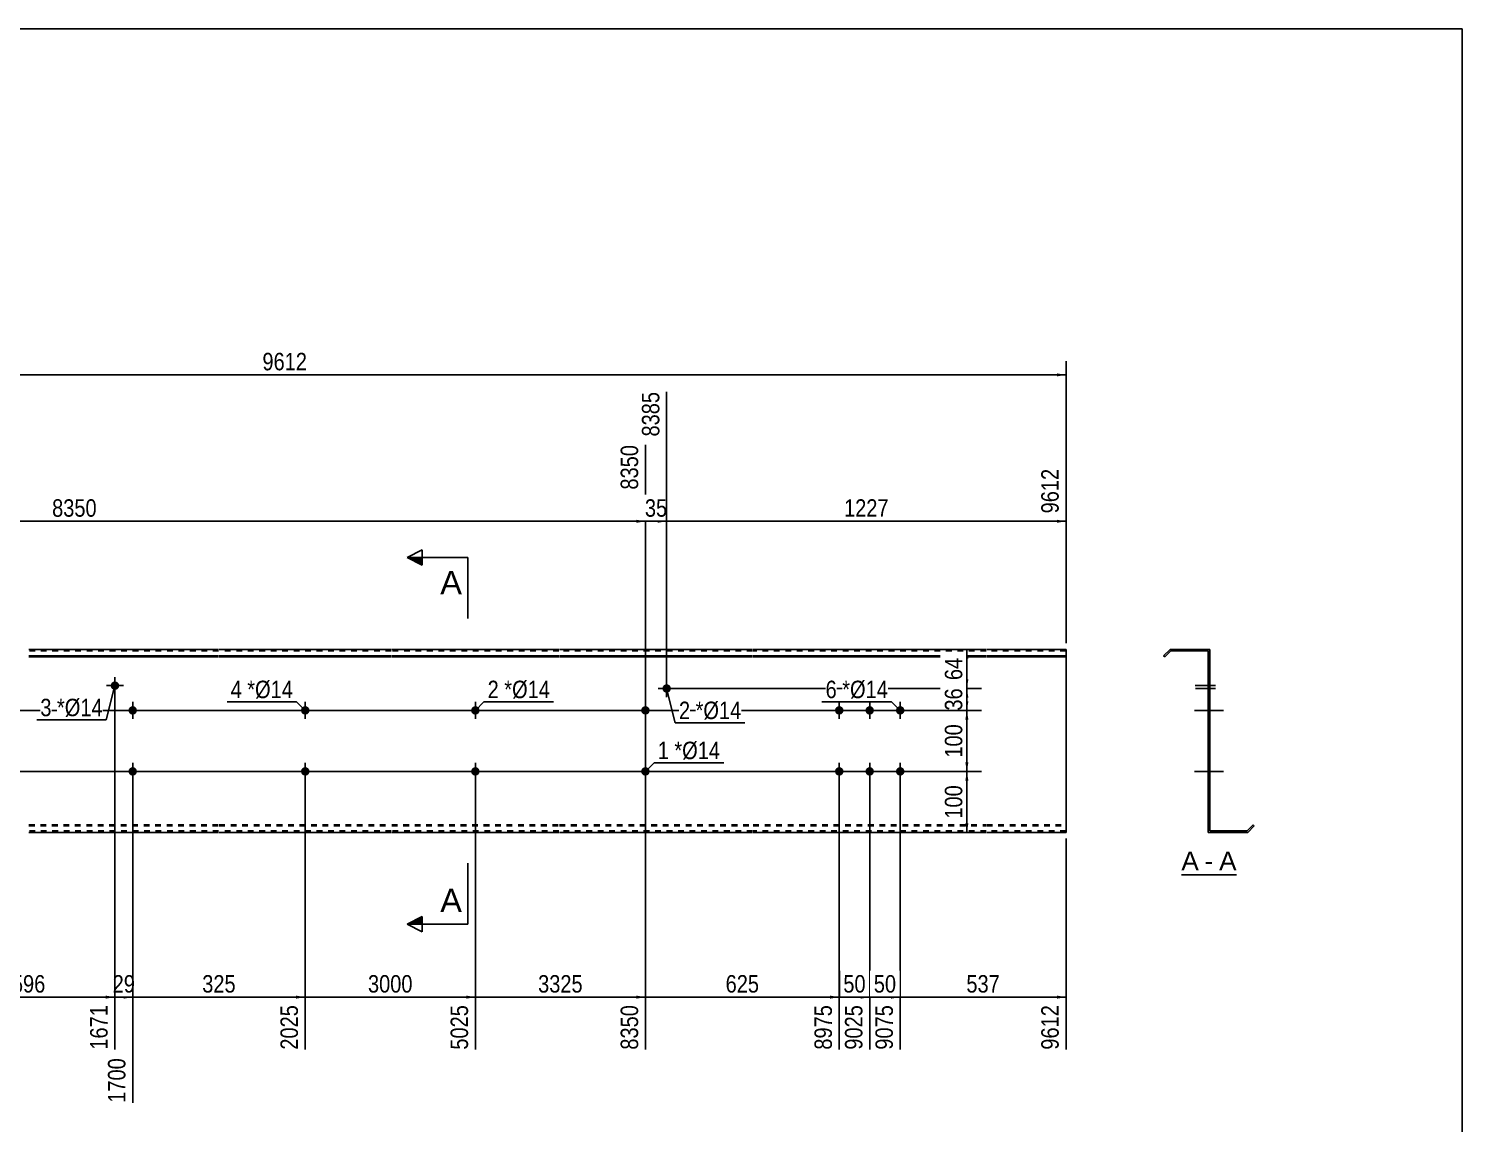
# Model space of a CAD drawing. Header units: millimetres. Extents: x -81 to 321, y -160 to 117.
# Drawn here: x 86.1 to 321.2, y -62.7 to 116.8 of the extents above; entities that cross this region are included whole.
import ezdxf

# ---------------------------------------------------------------- set-up
doc = ezdxf.new("R2010")
doc.units = ezdxf.units.MM
doc.linetypes.add('DXK_LINE_DOT1', pattern=[1.8814, 0.9407, -0.9407])
doc.styles.add('Arial', font='ARIAL.TTF', dxfattribs={"height": 0.2})
doc.styles.add('Arial Narrow', font='ARIALN.TTF', dxfattribs={"height": 0.2})

# ---------------------------------------------------------------- blocks, each defined once
blk = doc.blocks.new('Unknown-627192109-2045')
at = {"color": 5, "linetype": 'Continuous'}
for p, q in [((321.25, 116.75), (-78.75, 116.75)), ((321.25, -160.25), (321.25, 116.75))]:
    blk.add_line(p, q, dxfattribs=at)
blk = doc.blocks.new('Unknown-627192109-12 - 1239')
at = {"color": 7, "linetype": 'Continuous'}
blk.add_line((275.18, -21.95), (284.21, -21.95), dxfattribs=at)
at = {"color": 0, "linetype": 'Continuous'}
blk.add_wipeout([(278.03, -21.2), (278.03, -18), (275.18, -18), (275.18, -21.2)], dxfattribs=at)
blk.add_wipeout([(280.41, -21.2), (280.41, -18), (278.99, -18), (278.99, -21.2)], dxfattribs=at)
at = {"color": 96, "linetype": 'Continuous', "style": 'Arial'}
blk.add_text('A', height=3.06, dxfattribs=at).set_placement((275.18, -21.2))
at = {"color": 0, "linetype": 'Continuous'}
blk.add_wipeout([(284.21, -21.2), (284.21, -18), (281.37, -18), (281.37, -21.2)], dxfattribs=at)
at = {"color": 96, "linetype": 'Continuous', "style": 'Arial'}
for s, p in [('A', (281.37, -21.2)), ('-', (278.99, -21.2))]:
    blk.add_text(s, height=3.06, dxfattribs=at).set_placement(p)
blk = doc.blocks.new('Bolt-627192109-1223 - 1203')
at = {"linetype": 'Continuous'}
blk.add_hatch(color=3, dxfattribs=at).paths.add_polyline_path([(99.59, 9.06, -1), (100.99, 9.06, -1)])
at = {"color": 3, "linetype": 'Continuous'}
for p, q in [((100.29, 7.66), (100.29, 10.46)), ((98.89, 9.06), (101.69, 9.06))]:
    blk.add_line(p, q, dxfattribs=at)
blk = doc.blocks.new('Part-627192109-1218 - 1203')
at = {"color": 2, "linetype": 'Continuous'}
for p, q in [((117.3, 15), (86.2, 15)), ((145.6, 15), (117.4, 15)), ((173.1, 15), (145.7, 15)), ((204.87, 15), (173.2, 15)), ((243.16, 15), (204.97, 15)), ((256.26, 15), (243.26, 15)), ((256.26, 15), (256.26, 13.94)), ((86.2, 13.94), (117.3, 13.94)), ((86.2, 13.76), (117.3, 13.76)), ((117.4, 13.94), (145.6, 13.94)), ((117.4, 13.76), (145.6, 13.76)), ((145.7, 13.94), (173.1, 13.94)), ((145.7, 13.76), (173.1, 13.76)), ((173.2, 13.94), (204.87, 13.94)), ((173.2, 13.76), (204.87, 13.76)), ((204.97, 13.94), (243.16, 13.94)), ((204.97, 13.76), (243.16, 13.76)), ((243.26, 13.94), (256.26, 13.94)), ((243.26, 13.76), (256.26, 13.76)), ((256.26, 13.94), (256.26, -15)), ((117.3, -15), (86.2, -15)), ((145.6, -15), (117.4, -15)), ((173.1, -15), (145.7, -15)), ((204.87, -15), (173.2, -15)), ((243.16, -15), (204.97, -15)), ((256.26, -15), (243.26, -15))]:
    blk.add_line(p, q, dxfattribs=at)
at = {"color": 7, "linetype": 'DXK_LINE_DOT1'}
for p, q in [((117.3, 14.75), (86.2, 14.75)), ((145.6, 14.75), (117.4, 14.75)), ((173.1, 14.75), (145.7, 14.75)), ((204.87, 14.75), (173.2, 14.75)), ((243.16, 14.75), (204.97, 14.75)), ((256.26, 14.75), (243.26, 14.75)), ((86.2, -13.76), (117.3, -13.76)), ((86.2, -13.94), (117.3, -13.94)), ((117.4, -13.76), (145.6, -13.76)), ((117.4, -13.94), (145.6, -13.94)), ((145.7, -13.76), (173.1, -13.76)), ((145.7, -13.94), (173.1, -13.94)), ((173.2, -13.76), (204.87, -13.76)), ((173.2, -13.94), (204.87, -13.94)), ((204.97, -13.76), (243.16, -13.76)), ((204.97, -13.94), (243.16, -13.94)), ((243.26, -13.76), (256.26, -13.76)), ((243.26, -13.94), (256.26, -13.94)), ((117.3, -14.75), (86.2, -14.75)), ((145.6, -14.75), (117.4, -14.75)), ((173.1, -14.75), (145.7, -14.75)), ((204.87, -14.75), (173.2, -14.75)), ((243.16, -14.75), (204.97, -14.75)), ((256.26, -14.75), (243.26, -14.75))]:
    blk.add_line(p, q, dxfattribs=at)
blk = doc.blocks.new('Bolt-627192109-1219 - 1203')
at = {"linetype": 'Continuous'}
for points in [[(218.37, 5, -1), (219.77, 5, -1)], [(223.37, 5, -1), (224.77, 5, -1)], [(228.37, 5, -1), (229.77, 5, -1)], [(218.37, -5, -1), (219.77, -5, -1)], [(223.37, -5, -1), (224.77, -5, -1)], [(228.37, -5, -1), (229.77, -5, -1)]]:
    blk.add_hatch(color=3, dxfattribs=at).paths.add_polyline_path(points)
at = {"color": 3, "linetype": 'Continuous'}
for p, q in [((217.67, 5), (220.47, 5)), ((219.07, 3.6), (219.07, 6.4)), ((222.67, 5), (225.47, 5)), ((224.07, 3.6), (224.07, 6.4)), ((227.67, 5), (230.47, 5)), ((229.07, 3.6), (229.07, 6.4)), ((219.07, -6.4), (219.07, -3.6)), ((224.07, -6.4), (224.07, -3.6)), ((229.07, -6.4), (229.07, -3.6)), ((217.67, -5), (220.47, -5)), ((222.67, -5), (225.47, -5)), ((227.67, -5), (230.47, -5))]:
    blk.add_line(p, q, dxfattribs=at)
blk = doc.blocks.new('Bolt-627192109-1220 - 1203')
at = {"linetype": 'Continuous'}
blk.add_hatch(color=3, dxfattribs=at).paths.add_polyline_path([(190.07, 8.59, -1), (191.47, 8.59, -1)])
at = {"color": 3, "linetype": 'Continuous'}
for p, q in [((190.77, 7.19), (190.77, 9.99)), ((189.37, 8.59), (192.17, 8.59))]:
    blk.add_line(p, q, dxfattribs=at)
blk = doc.blocks.new('Bolt-627192109-1225 - 1203')
at = {"linetype": 'Continuous'}
for points in [[(160.1, 5, -1), (158.7, 5, -1)], [(160.1, -5, -1), (158.7, -5, -1)]]:
    blk.add_hatch(color=3, dxfattribs=at).paths.add_polyline_path(points)
at = {"color": 3, "linetype": 'Continuous'}
for p, q in [((160.8, 5), (158, 5)), ((159.4, 6.4), (159.4, 3.6)), ((159.4, -3.6), (159.4, -6.4)), ((160.8, -5), (158, -5))]:
    blk.add_line(p, q, dxfattribs=at)
blk = doc.blocks.new('Bolt-627192109-1227 - 1203')
at = {"linetype": 'Continuous'}
blk.add_hatch(color=3, dxfattribs=at).paths.add_polyline_path([(102.51, 5, -1), (103.91, 5, -1)])
at = {"color": 3, "linetype": 'Continuous'}
for p, q in [((101.81, 5), (104.61, 5)), ((103.21, 3.6), (103.21, 6.4))]:
    blk.add_line(p, q, dxfattribs=at)
blk = doc.blocks.new('Bolt-627192109-1228 - 1203')
at = {"linetype": 'Continuous'}
blk.add_hatch(color=3, dxfattribs=at).paths.add_polyline_path([(103.91, -5, -1), (102.51, -5, -1)])
at = {"color": 3, "linetype": 'Continuous'}
for p, q in [((103.21, -3.6), (103.21, -6.4)), ((104.61, -5), (101.81, -5))]:
    blk.add_line(p, q, dxfattribs=at)
blk = doc.blocks.new('Bolt-627192109-1229 - 1203')
at = {"linetype": 'Continuous'}
for points in [[(1.8, 5, -1), (3.2, 5, -1)], [(130.8, 5, -1), (132.2, 5, -1)]]:
    blk.add_hatch(color=3, dxfattribs=at).paths.add_polyline_path(points)
at = {"color": 3, "linetype": 'Continuous'}
for p, q in [((3.9, 5), (1.1, 5)), ((2.5, 3.6), (2.5, 6.4)), ((132.9, 5), (130.1, 5)), ((131.5, 3.6), (131.5, 6.4))]:
    blk.add_line(p, q, dxfattribs=at)
blk = doc.blocks.new('Bolt-627192109-1230 - 1203')
at = {"linetype": 'Continuous'}
for points in [[(1.8, -5, -1), (3.2, -5, -1)], [(130.8, -5, -1), (132.2, -5, -1)]]:
    blk.add_hatch(color=3, dxfattribs=at).paths.add_polyline_path(points)
at = {"color": 3, "linetype": 'Continuous'}
for p, q in [((2.5, -6.4), (2.5, -3.6)), ((131.5, -6.4), (131.5, -3.6)), ((3.9, -5), (1.1, -5)), ((132.9, -5), (130.1, -5))]:
    blk.add_line(p, q, dxfattribs=at)
blk = doc.blocks.new('Bolt-627192109-1231 - 1203')
at = {"linetype": 'Continuous'}
blk.add_hatch(color=3, dxfattribs=at).paths.add_polyline_path([(186.59, 5, -1), (187.99, 5, -1)])
at = {"color": 3, "linetype": 'Continuous'}
for p, q in [((185.89, 5), (188.69, 5)), ((187.29, 3.6), (187.29, 6.4))]:
    blk.add_line(p, q, dxfattribs=at)
blk = doc.blocks.new('Bolt-627192109-1232 - 1203')
at = {"linetype": 'Continuous'}
blk.add_hatch(color=3, dxfattribs=at).paths.add_polyline_path([(187.99, -5, -1), (186.59, -5, -1)])
at = {"color": 3, "linetype": 'Continuous'}
for p, q in [((187.29, -3.6), (187.29, -6.4)), ((188.69, -5), (185.89, -5))]:
    blk.add_line(p, q, dxfattribs=at)
blk = doc.blocks.new('Part-627192109-1241 - 1239')
at = {"color": 2, "linetype": 'Continuous'}
for p, q in [((273.32, 15), (272.26, 13.94)), ((272.44, 13.76), (273.43, 14.75)), ((273.32, 15), (279.82, 15)), ((273.43, 14.75), (279.57, 14.75)), ((279.57, 14.75), (279.57, -15)), ((279.82, -14.75), (279.82, 15)), ((272.26, 13.94), (272.44, 13.76)), ((286.96, -13.76), (285.97, -14.75)), ((286.07, -15), (287.14, -13.94)), ((287.14, -13.94), (286.96, -13.76)), ((286.07, -15), (279.57, -15)), ((285.97, -14.75), (279.82, -14.75))]:
    blk.add_line(p, q, dxfattribs=at)
blk = doc.blocks.new('Bolt-627192109-1242 - 1239')
at = {"linetype": 'Continuous'}
for points in [[(279.57, 5.7), (279.57, 4.3), (279.82, 4.3), (279.82, 5.7)], [(279.57, 5.7), (279.57, 4.3), (279.82, 4.3), (279.82, 5.7)], [(279.57, 5.7), (279.57, 4.3), (279.82, 4.3), (279.82, 5.7)], [(279.57, -4.3), (279.57, -5.7), (279.82, -5.7), (279.82, -4.3)], [(279.57, -4.3), (279.57, -5.7), (279.82, -5.7), (279.82, -4.3)], [(279.57, -4.3), (279.57, -5.7), (279.82, -5.7), (279.82, -4.3)]]:
    blk.add_hatch(color=3, dxfattribs=at).paths.add_polyline_path(points)
at = {"color": 3, "linetype": 'Continuous'}
for p, q in [((281.12, 5), (277.32, 5)), ((281.12, 5), (277.32, 5)), ((281.12, 5), (277.32, 5)), ((279.82, 5.7), (279.57, 5.7)), ((279.82, 5.7), (279.57, 5.7)), ((279.82, 5.7), (279.57, 5.7)), ((279.82, 4.3), (279.57, 4.3)), ((279.82, 4.3), (279.57, 4.3)), ((279.82, 4.3), (279.57, 4.3)), ((279.82, -4.3), (279.57, -4.3)), ((279.82, -4.3), (279.57, -4.3)), ((279.82, -4.3), (279.57, -4.3)), ((281.12, -5), (277.32, -5)), ((281.12, -5), (277.32, -5)), ((281.12, -5), (277.32, -5)), ((279.82, -5.7), (279.57, -5.7)), ((279.82, -5.7), (279.57, -5.7)), ((279.82, -5.7), (279.57, -5.7))]:
    blk.add_line(p, q, dxfattribs=at)
blk = doc.blocks.new('Bolt-627192109-1243 - 1239')
at = {"linetype": 'Continuous'}
blk.add_hatch(color=3, dxfattribs=at).paths.add_polyline_path([(279.57, 9.29), (279.57, 7.89), (279.82, 7.89), (279.82, 9.29)])
at = {"color": 3, "linetype": 'Continuous'}
for p, q in [((280.77, 8.59), (277.47, 8.59)), ((279.82, 9.29), (279.57, 9.29)), ((279.82, 7.89), (279.57, 7.89))]:
    blk.add_line(p, q, dxfattribs=at)
blk = doc.blocks.new('Bolt-627192109-1244 - 1239')
at = {"linetype": 'Continuous'}
blk.add_hatch(color=3, dxfattribs=at).paths.add_polyline_path([(279.82, -5.7), (279.82, -4.3), (279.57, -4.3), (279.57, -5.7)])
at = {"color": 3, "linetype": 'Continuous'}
for p, q in [((279.82, -4.3), (279.57, -4.3)), ((280.62, -5), (279.57, -5)), ((279.82, -5.7), (279.57, -5.7))]:
    blk.add_line(p, q, dxfattribs=at)
blk = doc.blocks.new('Bolt-627192109-1245 - 1239')
at = {"linetype": 'Continuous'}
for points in [[(279.57, 5.7), (279.57, 4.3), (279.82, 4.3), (279.82, 5.7)], [(279.57, 5.7), (279.57, 4.3), (279.82, 4.3), (279.82, 5.7)], [(279.57, 5.7), (279.57, 4.3), (279.82, 4.3), (279.82, 5.7)], [(279.57, -4.3), (279.57, -5.7), (279.82, -5.7), (279.82, -4.3)], [(279.57, -4.3), (279.57, -5.7), (279.82, -5.7), (279.82, -4.3)], [(279.57, -4.3), (279.57, -5.7), (279.82, -5.7), (279.82, -4.3)]]:
    blk.add_hatch(color=3, dxfattribs=at).paths.add_polyline_path(points)
at = {"color": 3, "linetype": 'Continuous'}
for p, q in [((281.12, 5), (277.32, 5)), ((281.12, 5), (277.32, 5)), ((281.12, 5), (277.32, 5)), ((279.82, 5.7), (279.57, 5.7)), ((279.82, 5.7), (279.57, 5.7)), ((279.82, 5.7), (279.57, 5.7)), ((279.82, 4.3), (279.57, 4.3)), ((279.82, 4.3), (279.57, 4.3)), ((279.82, 4.3), (279.57, 4.3)), ((279.82, -4.3), (279.57, -4.3)), ((279.82, -4.3), (279.57, -4.3)), ((279.82, -4.3), (279.57, -4.3)), ((281.12, -5), (277.32, -5)), ((281.12, -5), (277.32, -5)), ((281.12, -5), (277.32, -5)), ((279.82, -5.7), (279.57, -5.7)), ((279.82, -5.7), (279.57, -5.7)), ((279.82, -5.7), (279.57, -5.7))]:
    blk.add_line(p, q, dxfattribs=at)
blk = doc.blocks.new('Bolt-627192109-1246 - 1239')
at = {"linetype": 'Continuous'}
blk.add_hatch(color=3, dxfattribs=at).paths.add_polyline_path([(279.57, 9.76), (279.57, 8.36), (279.82, 8.36), (279.82, 9.76)])
at = {"color": 3, "linetype": 'Continuous'}
for p, q in [((279.82, 9.76), (279.57, 9.76)), ((280.75, 9.06), (277.45, 9.06)), ((279.82, 8.36), (279.57, 8.36))]:
    blk.add_line(p, q, dxfattribs=at)
blk = doc.blocks.new('Bolt-627192109-1247 - 1239')
at = {"linetype": 'Continuous'}
blk.add_hatch(color=3, dxfattribs=at).paths.add_polyline_path([(279.57, 5.7), (279.57, 4.3), (279.82, 4.3), (279.82, 5.7)])
at = {"color": 3, "linetype": 'Continuous'}
for p, q in [((280.75, 5), (277.45, 5)), ((279.82, 5.7), (279.57, 5.7)), ((279.82, 4.3), (279.57, 4.3))]:
    blk.add_line(p, q, dxfattribs=at)
blk = doc.blocks.new('Bolt-627192109-1248 - 1239')
at = {"linetype": 'Continuous'}
for points in [[(279.82, 4.3), (279.82, 5.7), (279.57, 5.7), (279.57, 4.3)], [(279.82, -5.7), (279.82, -4.3), (279.57, -4.3), (279.57, -5.7)]]:
    blk.add_hatch(color=3, dxfattribs=at).paths.add_polyline_path(points)
at = {"color": 3, "linetype": 'Continuous'}
for p, q in [((279.82, 5), (277.57, 5)), ((279.82, 5.7), (279.57, 5.7)), ((279.82, 4.3), (279.57, 4.3)), ((279.82, -4.3), (279.57, -4.3)), ((279.82, -5), (277.57, -5)), ((279.82, -5.7), (279.57, -5.7))]:
    blk.add_line(p, q, dxfattribs=at)
blk = doc.blocks.new('Bolt-627192109-1249 - 1239')
at = {"linetype": 'Continuous'}
blk.add_hatch(color=3, dxfattribs=at).paths.add_polyline_path([(279.57, 9.76), (279.57, 8.36), (279.82, 8.36), (279.82, 9.76)])
at = {"color": 3, "linetype": 'Continuous'}
for p, q in [((279.82, 9.76), (279.57, 9.76)), ((280.75, 9.06), (277.45, 9.06)), ((279.82, 8.36), (279.57, 8.36))]:
    blk.add_line(p, q, dxfattribs=at)
blk = doc.blocks.new('Bolt-627192109-1250 - 1239')
at = {"linetype": 'Continuous'}
blk.add_hatch(color=3, dxfattribs=at).paths.add_polyline_path([(279.57, 5.7), (279.57, 4.3), (279.82, 4.3), (279.82, 5.7)])
at = {"color": 3, "linetype": 'Continuous'}
for p, q in [((280.75, 5), (277.45, 5)), ((279.82, 5.7), (279.57, 5.7)), ((279.82, 4.3), (279.57, 4.3))]:
    blk.add_line(p, q, dxfattribs=at)
blk = doc.blocks.new('Bolt-627192109-1251 - 1239')
at = {"linetype": 'Continuous'}
blk.add_hatch(color=3, dxfattribs=at).paths.add_polyline_path([(279.82, -5.7), (279.82, -4.3), (279.57, -4.3), (279.57, -5.7)])
at = {"color": 3, "linetype": 'Continuous'}
for p, q in [((279.82, -4.3), (279.57, -4.3)), ((280.62, -5), (279.57, -5)), ((279.82, -5.7), (279.57, -5.7))]:
    blk.add_line(p, q, dxfattribs=at)
blk = doc.blocks.new('Bolt-627192109-1252 - 1239')
at = {"linetype": 'Continuous'}
blk.add_hatch(color=3, dxfattribs=at).paths.add_polyline_path([(279.57, 5.7), (279.57, 4.3), (279.82, 4.3), (279.82, 5.7)])
blk.add_hatch(color=3, dxfattribs=at).paths.add_polyline_path([(279.57, 5.7), (279.57, 4.3), (279.82, 4.3), (279.82, 5.7)])
at = {"color": 3, "linetype": 'Continuous'}
for p, q in [((278.77, 5), (282.07, 5)), ((278.77, 5), (282.07, 5)), ((279.57, 5.7), (279.82, 5.7)), ((279.57, 5.7), (279.82, 5.7)), ((279.57, 4.3), (279.82, 4.3)), ((279.57, 4.3), (279.82, 4.3))]:
    blk.add_line(p, q, dxfattribs=at)
blk = doc.blocks.new('Bolt-627192109-1253 - 1239')
at = {"linetype": 'Continuous'}
blk.add_hatch(color=3, dxfattribs=at).paths.add_polyline_path([(279.57, -4.3), (279.57, -5.7), (279.82, -5.7), (279.82, -4.3)])
blk.add_hatch(color=3, dxfattribs=at).paths.add_polyline_path([(279.57, -4.3), (279.57, -5.7), (279.82, -5.7), (279.82, -4.3)])
at = {"color": 3, "linetype": 'Continuous'}
for p, q in [((279.57, -4.3), (279.82, -4.3)), ((279.57, -4.3), (279.82, -4.3)), ((278.77, -5), (282.07, -5)), ((278.77, -5), (282.07, -5)), ((279.57, -5.7), (279.82, -5.7)), ((279.57, -5.7), (279.82, -5.7))]:
    blk.add_line(p, q, dxfattribs=at)
blk = doc.blocks.new('Bolt-627192109-1254 - 1239')
at = {"linetype": 'Continuous'}
blk.add_hatch(color=3, dxfattribs=at).paths.add_polyline_path([(279.57, 5.7), (279.57, 4.3), (279.82, 4.3), (279.82, 5.7)])
at = {"color": 3, "linetype": 'Continuous'}
for p, q in [((280.77, 5), (277.47, 5)), ((279.82, 5.7), (279.57, 5.7)), ((279.82, 4.3), (279.57, 4.3))]:
    blk.add_line(p, q, dxfattribs=at)
blk = doc.blocks.new('Bolt-627192109-1255 - 1239')
at = {"linetype": 'Continuous'}
blk.add_hatch(color=3, dxfattribs=at).paths.add_polyline_path([(279.82, -5.7), (279.82, -4.3), (279.57, -4.3), (279.57, -5.7)])
at = {"color": 3, "linetype": 'Continuous'}
for p, q in [((279.82, -4.3), (279.57, -4.3)), ((280.62, -5), (279.57, -5)), ((279.82, -5.7), (279.57, -5.7))]:
    blk.add_line(p, q, dxfattribs=at)
blk = doc.blocks.new('StraightDimension-627192109-1353 - 1203')
at = {"linetype": 'Continuous'}
for points in [[(-12.25, 3.5), (-12, 5), (-11.75, 3.5)], [(-11.75, -3.5), (-12, -5), (-12.25, -3.5)]]:
    blk.add_hatch(color=7, dxfattribs=at).paths.add_polyline_path(points)
at = {"color": 7, "linetype": 'Continuous'}
for p, q in [((218.07, 5), (-14.25, 5)), ((-12, -5), (-12, 5)), ((218.07, -5), (-14.25, -5))]:
    blk.add_line(p, q, dxfattribs=at)
at = {"color": 0}
blk.add_wipeout([(-12.15, 3.34), (-16.35, 3.34), (-16.35, -3.34), (-12.15, -3.34)], dxfattribs=at)
at = {"color": 3, "style": 'Arial Narrow'}
blk.add_text('100', height=2.863, rotation=90.0002, dxfattribs=at).set_placement((-12.75, -2.74))
blk = doc.blocks.new('StraightDimension-627192109-1354 - 1203')
at = {"linetype": 'Continuous'}
for points in [[(-12.25, -6.5), (-12, -5), (-11.75, -6.5)], [(-11.75, -13.5), (-12, -15), (-12.25, -13.5)]]:
    blk.add_hatch(color=7, dxfattribs=at).paths.add_polyline_path(points)
at = {"color": 7, "linetype": 'Continuous'}
for p, q in [((218.07, -5), (-14.25, -5)), ((-12, -15), (-12, -5)), ((-1, -15), (-14.25, -15))]:
    blk.add_line(p, q, dxfattribs=at)
at = {"color": 0}
blk.add_wipeout([(-12.15, -6.66), (-16.35, -6.66), (-16.35, -13.34), (-12.15, -13.34)], dxfattribs=at)
at = {"color": 3, "style": 'Arial Narrow'}
blk.add_text('100', height=2.863, rotation=90.0002, dxfattribs=at).set_placement((-12.75, -12.74))
blk = doc.blocks.new('StraightDimension-627192109-1395 - 1203')
at = {"linetype": 'Continuous'}
blk.add_hatch(color=7, dxfattribs=at).paths.add_polyline_path([(254.76, 60.25), (256.26, 60), (254.76, 59.75)])
at = {"color": 7, "linetype": 'Continuous'}
for p, q in [((256.26, 16), (256.26, 62.25)), ((0, 60), (256.26, 60))]:
    blk.add_line(p, q, dxfattribs=at)
at = {"color": 0}
blk.add_wipeout([(132.39, 60.15), (132.39, 64.35), (123.88, 64.35), (123.88, 60.15)], dxfattribs=at)
at = {"color": 3, "style": 'Arial Narrow'}
blk.add_text('9612', height=2.863, dxfattribs=at).set_placement((124.48, 60.75))
blk = doc.blocks.new('StraightDimension-627192109-1277 - 1203')
at = {"linetype": 'Continuous'}
blk.add_hatch(color=7, dxfattribs=at).paths.add_polyline_path([(101.71, -41.75), (103.21, -42), (101.71, -42.25)])
at = {"color": 7, "linetype": 'Continuous'}
for p, q in [((100.29, 8.06), (100.29, -50.61)), ((103.21, -6), (103.21, -59.31)), ((100.29, -42), (103.21, -42))]:
    blk.add_line(p, q, dxfattribs=at)
at = {"color": 0}
blk.add_wipeout([(104.18, -41.85), (104.18, -37.65), (99.32, -37.65), (99.32, -41.85)], dxfattribs=at)
at = {"color": 0, "linetype": 'Continuous'}
blk.add_wipeout([(102.6, -51.4), (98.4, -51.4), (98.4, -59.91), (102.6, -59.91)], dxfattribs=at)
at = {"color": 3, "style": 'Arial Narrow'}
blk.add_text('29', height=2.863, dxfattribs=at).set_placement((99.92, -41.25))
at = {"color": 3, "linetype": 'Continuous', "style": 'Arial Narrow'}
blk.add_text('1700', height=2.863, rotation=90.0002, dxfattribs=at).set_placement((102.01, -59.31))
blk = doc.blocks.new('StraightDimension-627192109-1274 - 1203')
at = {"linetype": 'Continuous'}
blk.add_hatch(color=7, dxfattribs=at).paths.add_polyline_path([(185.79, -41.75), (187.29, -42), (185.79, -42.25)])
at = {"color": 7, "linetype": 'Continuous'}
for p, q in [((187.29, 4), (187.29, -50.61)), ((159.4, -6), (159.4, -50.61)), ((159.4, -42), (187.29, -42))]:
    blk.add_line(p, q, dxfattribs=at)
at = {"color": 0}
blk.add_wipeout([(177.6, -41.85), (177.6, -37.65), (169.09, -37.65), (169.09, -41.85)], dxfattribs=at)
at = {"color": 0, "linetype": 'Continuous'}
blk.add_wipeout([(186.69, -42.7), (182.49, -42.7), (182.49, -51.21), (186.69, -51.21)], dxfattribs=at)
at = {"color": 3, "style": 'Arial Narrow'}
blk.add_text('3325', height=2.863, dxfattribs=at).set_placement((169.69, -41.25))
at = {"color": 3, "linetype": 'Continuous', "style": 'Arial Narrow'}
blk.add_text('8350', height=2.863, rotation=90.0002, dxfattribs=at).set_placement((186.09, -50.61))
blk = doc.blocks.new('StraightDimension-627192109-1272 - 1203')
at = {"linetype": 'Continuous'}
blk.add_hatch(color=7, dxfattribs=at).paths.add_polyline_path([(222.57, -41.75), (224.07, -42), (222.57, -42.25)])
at = {"color": 7, "linetype": 'Continuous'}
for p, q in [((219.07, -6), (219.07, -50.61)), ((224.07, -6), (224.07, -50.61)), ((219.07, -42), (224.07, -42))]:
    blk.add_line(p, q, dxfattribs=at)
at = {"color": 0}
blk.add_wipeout([(223.99, -41.85), (223.99, -37.65), (219.14, -37.65), (219.14, -41.85)], dxfattribs=at)
at = {"color": 3, "style": 'Arial Narrow'}
blk.add_text('50', height=2.863, dxfattribs=at).set_placement((219.74, -41.25))
at = {"color": 0, "linetype": 'Continuous'}
blk.add_wipeout([(223.47, -42.7), (219.27, -42.7), (219.27, -51.21), (223.47, -51.21)], dxfattribs=at)
at = {"color": 3, "linetype": 'Continuous', "style": 'Arial Narrow'}
blk.add_text('9025', height=2.863, rotation=90.0002, dxfattribs=at).set_placement((222.87, -50.61))
blk = doc.blocks.new('StraightDimension-627192109-1341 - 1203')
at = {"linetype": 'Continuous'}
blk.add_hatch(color=7, dxfattribs=at).paths.add_polyline_path([(185.79, 36.25), (187.29, 36), (185.79, 35.75)])
at = {"color": 7, "linetype": 'Continuous'}
for p, q in [((187.29, -4), (187.29, 48.51)), ((0, 16), (0, 39.13)), ((0, 36), (187.29, 36))]:
    blk.add_line(p, q, dxfattribs=at)
at = {"color": 0, "linetype": 'Continuous'}
for points in [[(186.69, 49.11), (182.49, 49.11), (182.49, 40.6), (186.69, 40.6)], [(-0.6, 39.73), (-4.8, 39.73), (-4.8, 36.7), (-0.6, 36.7)]]:
    blk.add_wipeout(points, dxfattribs=at)
at = {"color": 0}
blk.add_wipeout([(97.9, 36.15), (97.9, 40.35), (89.39, 40.35), (89.39, 36.15)], dxfattribs=at)
at = {"color": 3, "linetype": 'Continuous', "style": 'Arial Narrow'}
for s, height, p in [('8350', 2.863, (186.09, 41.2)), ('0', 2.86, (-1.2, 37.3))]:
    blk.add_text(s, height=height, rotation=90.0002, dxfattribs=at).set_placement(p)
at = {"color": 3, "style": 'Arial Narrow'}
blk.add_text('8350', height=2.863, dxfattribs=at).set_placement((89.99, 36.75))
blk = doc.blocks.new('StraightDimension-627192109-1270 - 1203')
at = {"linetype": 'Continuous'}
blk.add_hatch(color=7, dxfattribs=at).paths.add_polyline_path([(254.76, -41.75), (256.26, -42), (254.76, -42.25)])
at = {"color": 7, "linetype": 'Continuous'}
for p, q in [((229.07, -6), (229.07, -50.61)), ((256.26, -16), (256.26, -50.61)), ((229.07, -42), (256.26, -42))]:
    blk.add_line(p, q, dxfattribs=at)
at = {"color": 0}
blk.add_wipeout([(246.01, -41.85), (246.01, -37.65), (239.32, -37.65), (239.32, -41.85)], dxfattribs=at)
at = {"color": 0, "linetype": 'Continuous'}
blk.add_wipeout([(255.66, -42.7), (251.46, -42.7), (251.46, -51.21), (255.66, -51.21)], dxfattribs=at)
at = {"color": 3, "style": 'Arial Narrow'}
blk.add_text('537', height=2.863, dxfattribs=at).set_placement((239.92, -41.25))
at = {"color": 3, "linetype": 'Continuous', "style": 'Arial Narrow'}
blk.add_text('9612', height=2.863, rotation=90.0002, dxfattribs=at).set_placement((255.06, -50.61))
blk = doc.blocks.new('StraightDimension-627192109-1271 - 1203')
at = {"linetype": 'Continuous'}
blk.add_hatch(color=7, dxfattribs=at).paths.add_polyline_path([(227.57, -41.75), (229.07, -42), (227.57, -42.25)])
at = {"color": 7, "linetype": 'Continuous'}
for p, q in [((224.07, -6), (224.07, -50.61)), ((229.07, -6), (229.07, -50.61)), ((224.07, -42), (229.07, -42))]:
    blk.add_line(p, q, dxfattribs=at)
at = {"color": 0}
blk.add_wipeout([(228.99, -41.85), (228.99, -37.65), (224.14, -37.65), (224.14, -41.85)], dxfattribs=at)
at = {"color": 3, "style": 'Arial Narrow'}
blk.add_text('50', height=2.863, dxfattribs=at).set_placement((224.74, -41.25))
at = {"color": 0, "linetype": 'Continuous'}
blk.add_wipeout([(228.47, -42.7), (224.27, -42.7), (224.27, -51.21), (228.47, -51.21)], dxfattribs=at)
at = {"color": 3, "linetype": 'Continuous', "style": 'Arial Narrow'}
blk.add_text('9075', height=2.863, rotation=90.0002, dxfattribs=at).set_placement((227.87, -50.61))
blk = doc.blocks.new('StraightDimension-627192109-1273 - 1203')
at = {"linetype": 'Continuous'}
blk.add_hatch(color=7, dxfattribs=at).paths.add_polyline_path([(217.57, -41.75), (219.07, -42), (217.57, -42.25)])
at = {"color": 7, "linetype": 'Continuous'}
for p, q in [((187.29, 4), (187.29, -50.61)), ((219.07, -6), (219.07, -50.61)), ((187.29, -42), (219.07, -42))]:
    blk.add_line(p, q, dxfattribs=at)
at = {"color": 0}
blk.add_wipeout([(206.52, -41.85), (206.52, -37.65), (199.84, -37.65), (199.84, -41.85)], dxfattribs=at)
at = {"color": 0, "linetype": 'Continuous'}
blk.add_wipeout([(218.47, -42.7), (214.27, -42.7), (214.27, -51.21), (218.47, -51.21)], dxfattribs=at)
at = {"color": 3, "style": 'Arial Narrow'}
blk.add_text('625', height=2.863, dxfattribs=at).set_placement((200.44, -41.25))
at = {"color": 3, "linetype": 'Continuous', "style": 'Arial Narrow'}
blk.add_text('8975', height=2.863, rotation=90.0002, dxfattribs=at).set_placement((217.87, -50.61))
blk = doc.blocks.new('StraightDimension-627192109-1340 - 1203')
at = {"linetype": 'Continuous'}
blk.add_hatch(color=7, dxfattribs=at).paths.add_polyline_path([(189.27, 36.25), (190.77, 36), (189.27, 35.75)])
at = {"color": 7, "linetype": 'Continuous'}
for p, q in [((190.77, 9.59), (190.77, 57.21)), ((187.29, -4), (187.29, 48.51)), ((187.29, 36), (190.77, 36))]:
    blk.add_line(p, q, dxfattribs=at)
at = {"color": 0, "linetype": 'Continuous'}
blk.add_wipeout([(190.17, 57.81), (185.97, 57.81), (185.97, 49.3), (190.17, 49.3)], dxfattribs=at)
at = {"color": 0}
blk.add_wipeout([(191.46, 36.15), (191.46, 40.35), (186.6, 40.35), (186.6, 36.15)], dxfattribs=at)
at = {"color": 3, "linetype": 'Continuous', "style": 'Arial Narrow'}
blk.add_text('8385', height=2.863, rotation=90.0002, dxfattribs=at).set_placement((189.57, 49.9))
at = {"color": 3, "style": 'Arial Narrow'}
blk.add_text('35', height=2.863, dxfattribs=at).set_placement((187.2, 36.75))
blk = doc.blocks.new('StraightDimension-627192109-1275 - 1203')
at = {"linetype": 'Continuous'}
blk.add_hatch(color=7, dxfattribs=at).paths.add_polyline_path([(157.9, -41.75), (159.4, -42), (157.9, -42.25)])
at = {"color": 7, "linetype": 'Continuous'}
for p, q in [((131.5, -6), (131.5, -50.61)), ((159.4, -6), (159.4, -50.61)), ((131.5, -42), (159.4, -42))]:
    blk.add_line(p, q, dxfattribs=at)
at = {"color": 0}
blk.add_wipeout([(149.7, -41.85), (149.7, -37.65), (141.19, -37.65), (141.19, -41.85)], dxfattribs=at)
at = {"color": 0, "linetype": 'Continuous'}
blk.add_wipeout([(158.8, -42.7), (154.6, -42.7), (154.6, -51.21), (158.8, -51.21)], dxfattribs=at)
at = {"color": 3, "style": 'Arial Narrow'}
blk.add_text('3000', height=2.863, dxfattribs=at).set_placement((141.79, -41.25))
at = {"color": 3, "linetype": 'Continuous', "style": 'Arial Narrow'}
blk.add_text('5025', height=2.863, rotation=90.0002, dxfattribs=at).set_placement((158.2, -50.61))
blk = doc.blocks.new('StraightDimension-627192109-1339 - 1203')
at = {"linetype": 'Continuous'}
blk.add_hatch(color=7, dxfattribs=at).paths.add_polyline_path([(254.76, 36.25), (256.26, 36), (254.76, 35.75)])
at = {"color": 7, "linetype": 'Continuous'}
for p, q in [((190.77, 9.59), (190.77, 57.21)), ((256.26, 16), (256.26, 44.61)), ((190.77, 36), (256.26, 36))]:
    blk.add_line(p, q, dxfattribs=at)
at = {"color": 0, "linetype": 'Continuous'}
blk.add_wipeout([(255.66, 45.21), (251.46, 45.21), (251.46, 36.7), (255.66, 36.7)], dxfattribs=at)
at = {"color": 0}
blk.add_wipeout([(227.77, 36.15), (227.77, 40.35), (219.26, 40.35), (219.26, 36.15)], dxfattribs=at)
at = {"color": 3, "linetype": 'Continuous', "style": 'Arial Narrow'}
blk.add_text('9612', height=2.863, rotation=90.0002, dxfattribs=at).set_placement((255.06, 37.3))
at = {"color": 3, "style": 'Arial Narrow'}
blk.add_text('1227', height=2.863, dxfattribs=at).set_placement((219.86, 36.75))
blk = doc.blocks.new('StraightDimension-627192109-1276 - 1203')
at = {"linetype": 'Continuous'}
blk.add_hatch(color=7, dxfattribs=at).paths.add_polyline_path([(130, -41.75), (131.5, -42), (130, -42.25)])
at = {"color": 7, "linetype": 'Continuous'}
for p, q in [((103.21, -6), (103.21, -59.31)), ((131.5, -6), (131.5, -50.61)), ((103.21, -42), (131.5, -42))]:
    blk.add_line(p, q, dxfattribs=at)
at = {"color": 0}
blk.add_wipeout([(120.69, -41.85), (120.69, -37.65), (114.01, -37.65), (114.01, -41.85)], dxfattribs=at)
at = {"color": 0, "linetype": 'Continuous'}
blk.add_wipeout([(130.9, -42.7), (126.7, -42.7), (126.7, -51.21), (130.9, -51.21)], dxfattribs=at)
at = {"color": 3, "style": 'Arial Narrow'}
blk.add_text('325', height=2.863, dxfattribs=at).set_placement((114.61, -41.25))
at = {"color": 3, "linetype": 'Continuous', "style": 'Arial Narrow'}
blk.add_text('2025', height=2.863, rotation=90.0002, dxfattribs=at).set_placement((130.3, -50.61))
blk = doc.blocks.new('StraightDimension-627192109-1278 - 1203')
at = {"linetype": 'Continuous'}
blk.add_hatch(color=7, dxfattribs=at).paths.add_polyline_path([(98.79, -41.75), (100.29, -42), (98.79, -42.25)])
at = {"color": 7, "linetype": 'Continuous'}
for p, q in [((100.29, 8.06), (100.29, -50.61)), ((72, -6), (72, -50.61)), ((72, -42), (100.29, -42))]:
    blk.add_line(p, q, dxfattribs=at)
at = {"color": 0}
blk.add_wipeout([(89.49, -41.85), (89.49, -37.65), (82.8, -37.65), (82.8, -41.85)], dxfattribs=at)
at = {"color": 0, "linetype": 'Continuous'}
blk.add_wipeout([(99.69, -42.7), (95.49, -42.7), (95.49, -51.21), (99.69, -51.21)], dxfattribs=at)
at = {"color": 3, "style": 'Arial Narrow'}
blk.add_text('596', height=2.863, dxfattribs=at).set_placement((83.4, -41.25))
at = {"color": 3, "linetype": 'Continuous', "style": 'Arial Narrow'}
blk.add_text('1671', height=2.863, rotation=90.0002, dxfattribs=at).set_placement((99.09, -50.61))
blk = doc.blocks.new('StraightDimension-627192109-1352 - 1203')
at = {"linetype": 'Continuous'}
for points in [[(-12.25, 7.56), (-12, 9.06), (-11.75, 7.56)], [(-11.75, 6.5), (-12, 5), (-12.25, 6.5)]]:
    blk.add_hatch(color=7, dxfattribs=at).paths.add_polyline_path(points)
at = {"color": 7, "linetype": 'Continuous'}
for p, q in [((32.71, 9.06), (-14.25, 9.06)), ((-12, 5), (-12, 9.06)), ((218.07, 5), (-14.25, 5))]:
    blk.add_line(p, q, dxfattribs=at)
at = {"color": 0}
blk.add_wipeout([(-12.15, 9.46), (-16.35, 9.46), (-16.35, 4.6), (-12.15, 4.6)], dxfattribs=at)
at = {"color": 3, "style": 'Arial Narrow'}
blk.add_text('41', height=2.863, rotation=90.0002, dxfattribs=at).set_placement((-12.75, 5.2))
blk = doc.blocks.new('StraightDimension-627192109-1371 - 1203')
at = {"linetype": 'Continuous'}
for points in [[(239.75, 13.5), (240, 15), (240.25, 13.5)], [(240.25, 10.09), (240, 8.59), (239.75, 10.09)]]:
    blk.add_hatch(color=7, dxfattribs=at).paths.add_polyline_path(points)
at = {"color": 7, "linetype": 'Continuous'}
for p, q in [((230.07, 15), (242.4, 15)), ((240, 8.59), (240, 15)), ((191.77, 8.59), (242.4, 8.59))]:
    blk.add_line(p, q, dxfattribs=at)
at = {"color": 0}
blk.add_wipeout([(239.85, 14.22), (235.65, 14.22), (235.65, 9.37), (239.85, 9.37)], dxfattribs=at)
at = {"color": 3, "style": 'Arial Narrow'}
blk.add_text('64', height=2.863, rotation=90.0002, dxfattribs=at).set_placement((239.25, 9.97))
blk = doc.blocks.new('StraightDimension-627192109-1372 - 1203')
at = {"linetype": 'Continuous'}
for points in [[(239.75, 7.09), (240, 8.59), (240.25, 7.09)], [(240.25, 6.5), (240, 5), (239.75, 6.5)]]:
    blk.add_hatch(color=7, dxfattribs=at).paths.add_polyline_path(points)
at = {"color": 7, "linetype": 'Continuous'}
for p, q in [((191.77, 8.59), (242.4, 8.59)), ((240, 5), (240, 8.59)), ((132.5, 5), (242.4, 5))]:
    blk.add_line(p, q, dxfattribs=at)
at = {"color": 0}
blk.add_wipeout([(239.85, 9.22), (235.65, 9.22), (235.65, 4.37), (239.85, 4.37)], dxfattribs=at)
at = {"color": 3, "style": 'Arial Narrow'}
blk.add_text('36', height=2.863, rotation=90.0002, dxfattribs=at).set_placement((239.25, 4.97))
blk = doc.blocks.new('StraightDimension-627192109-1373 - 1203')
at = {"linetype": 'Continuous'}
for points in [[(239.75, 3.5), (240, 5), (240.25, 3.5)], [(240.25, -3.5), (240, -5), (239.75, -3.5)]]:
    blk.add_hatch(color=7, dxfattribs=at).paths.add_polyline_path(points)
at = {"color": 7, "linetype": 'Continuous'}
for p, q in [((132.5, 5), (242.4, 5)), ((240, -5), (240, 5)), ((132.5, -5), (242.4, -5))]:
    blk.add_line(p, q, dxfattribs=at)
at = {"color": 0}
blk.add_wipeout([(239.85, 3.34), (235.65, 3.34), (235.65, -3.34), (239.85, -3.34)], dxfattribs=at)
at = {"color": 3, "style": 'Arial Narrow'}
blk.add_text('100', height=2.863, rotation=90.0002, dxfattribs=at).set_placement((239.25, -2.74))
blk = doc.blocks.new('StraightDimension-627192109-1374 - 1203')
at = {"linetype": 'Continuous'}
for points in [[(239.75, -6.5), (240, -5), (240.25, -6.5)], [(240.25, -13.5), (240, -15), (239.75, -13.5)]]:
    blk.add_hatch(color=7, dxfattribs=at).paths.add_polyline_path(points)
at = {"color": 7, "linetype": 'Continuous'}
for p, q in [((132.5, -5), (242.4, -5)), ((240, -15), (240, -5)), ((230.07, -15), (242.4, -15))]:
    blk.add_line(p, q, dxfattribs=at)
at = {"color": 0}
blk.add_wipeout([(239.85, -6.66), (235.65, -6.66), (235.65, -13.34), (239.85, -13.34)], dxfattribs=at)
at = {"color": 3, "style": 'Arial Narrow'}
blk.add_text('100', height=2.863, rotation=90.0002, dxfattribs=at).set_placement((239.25, -12.74))
blk = doc.blocks.new('Mark-627192109-1431 - 1203')
at = {"color": 0}
blk.add_wipeout([(218.66, 7.01), (218.66, 10.01), (216.83, 10.01), (216.83, 7.01)], dxfattribs=at)
blk.add_wipeout([(218.66, 7.01), (218.66, 10.01), (216.83, 10.01), (216.83, 7.01)], dxfattribs=at)
blk.add_wipeout([(220.84, 7.01), (220.84, 10.01), (219.56, 10.01), (219.56, 7.01)], dxfattribs=at)
blk.add_wipeout([(220.84, 7.01), (220.84, 10.01), (219.56, 10.01), (219.56, 7.01)], dxfattribs=at)
at = {"color": 3, "style": 'Arial Narrow'}
blk.add_text('6', height=2.86, dxfattribs=at).set_placement((216.83, 7.01))
at = {"color": 0}
blk.add_wipeout([(227.05, 7.01), (227.05, 10.01), (220.84, 10.01), (220.84, 7.01)], dxfattribs=at)
blk.add_wipeout([(227.05, 7.01), (227.05, 10.01), (220.84, 10.01), (220.84, 7.01)], dxfattribs=at)
at = {"color": 7, "linetype": 'Continuous'}
for p in [(216.23, 6.41), (229.07, 5)]:
    blk.add_line(p, (227.65, 6.41), dxfattribs=at)
at = {"color": 3, "style": 'Arial Narrow'}
for s, height, p in [('*', 2.86, (219.56, 7.01)), ('Ø14', 2.863, (220.84, 7.01))]:
    blk.add_text(s, height=height, dxfattribs=at).set_placement(p)
blk = doc.blocks.new('Mark-627192109-1433 - 1203')
at = {"color": 0}
blk.add_wipeout([(163.24, 7.01), (163.24, 10.01), (161.41, 10.01), (161.41, 7.01)], dxfattribs=at)
blk.add_wipeout([(163.24, 7.01), (163.24, 10.01), (161.41, 10.01), (161.41, 7.01)], dxfattribs=at)
at = {"color": 7, "linetype": 'Continuous'}
blk.add_line((159.4, 5), (160.81, 6.41), dxfattribs=at)
at = {"color": 0}
blk.add_wipeout([(165.42, 7.01), (165.42, 10.01), (164.14, 10.01), (164.14, 7.01)], dxfattribs=at)
blk.add_wipeout([(165.42, 7.01), (165.42, 10.01), (164.14, 10.01), (164.14, 7.01)], dxfattribs=at)
at = {"color": 3, "style": 'Arial Narrow'}
blk.add_text('2', height=2.86, dxfattribs=at).set_placement((161.41, 7.01))
at = {"color": 0}
blk.add_wipeout([(171.63, 7.01), (171.63, 10.01), (165.42, 10.01), (165.42, 7.01)], dxfattribs=at)
blk.add_wipeout([(171.63, 7.01), (171.63, 10.01), (165.42, 10.01), (165.42, 7.01)], dxfattribs=at)
at = {"color": 7, "linetype": 'Continuous'}
blk.add_line((160.81, 6.41), (172.23, 6.41), dxfattribs=at)
at = {"color": 3, "style": 'Arial Narrow'}
for s, height, p in [('*', 2.86, (164.14, 7.01)), ('Ø14', 2.863, (165.42, 7.01))]:
    blk.add_text(s, height=height, dxfattribs=at).set_placement(p)
blk = doc.blocks.new('MarkSet-627192109-1428 - 1203')
at = {"color": 0}
blk.add_wipeout([(121.09, 7.01), (121.09, 10.01), (119.27, 10.01), (119.27, 7.01)], dxfattribs=at)
blk.add_wipeout([(121.09, 7.01), (121.09, 10.01), (119.27, 10.01), (119.27, 7.01)], dxfattribs=at)
blk.add_wipeout([(123.27, 7.01), (123.27, 10.01), (121.99, 10.01), (121.99, 7.01)], dxfattribs=at)
blk.add_wipeout([(123.27, 7.01), (123.27, 10.01), (121.99, 10.01), (121.99, 7.01)], dxfattribs=at)
at = {"color": 3, "style": 'Arial Narrow'}
blk.add_text('4', height=2.86, dxfattribs=at).set_placement((119.27, 7.01))
at = {"color": 0}
blk.add_wipeout([(129.48, 7.01), (129.48, 10.01), (123.27, 10.01), (123.27, 7.01)], dxfattribs=at)
blk.add_wipeout([(129.48, 7.01), (129.48, 10.01), (123.27, 10.01), (123.27, 7.01)], dxfattribs=at)
at = {"color": 7, "linetype": 'Continuous'}
for p in [(118.67, 6.41), (131.5, 5)]:
    blk.add_line(p, (130.08, 6.41), dxfattribs=at)
at = {"color": 3, "style": 'Arial Narrow'}
for s, height, p in [('*', 2.86, (121.99, 7.01)), ('Ø14', 2.863, (123.27, 7.01))]:
    blk.add_text(s, height=height, dxfattribs=at).set_placement(p)
blk = doc.blocks.new('SectionMark-627192109-1268 - 1203')
at = {"linetype": 'Continuous'}
for points in [[(150.69, 30.05), (150.69, 28.8), (148.19, 30.05)], [(150.69, -28.8), (150.69, -30.05), (148.19, -30.05)]]:
    blk.add_hatch(color=30, dxfattribs=at).paths.add_polyline_path(points)
at = {"color": 30, "linetype": 'Continuous'}
for p, q in [((148.19, 30.05), (150.69, 31.3)), ((150.69, 28.8), (150.69, 31.3)), ((158.19, 30.05), (148.19, 30.05)), ((148.19, 30.05), (150.69, 28.8)), ((148.19, -30.05), (150.69, -28.8)), ((158.19, -30.05), (148.19, -30.05)), ((150.69, -31.3), (148.19, -30.05)), ((150.69, -28.8), (150.69, -31.3))]:
    blk.add_line(p, q, dxfattribs=at)
at = {"color": 0, "linetype": 'Continuous'}
for points in [[(157.19, 24.05), (157.19, 28.05), (153.64, 28.05), (153.64, 24.05)], [(157.19, -28.05), (157.19, -24.05), (153.64, -24.05), (153.64, -28.05)]]:
    blk.add_wipeout(points, dxfattribs=at)
at = {"color": 30, "linetype": 'Continuous'}
for p, q in [((158.19, 30.05), (158.19, 20.05)), ((158.19, -30.05), (158.19, -20.05))]:
    blk.add_line(p, q, dxfattribs=at)
at = {"color": 96, "linetype": 'Continuous', "style": 'Arial'}
for p in [(153.64, 24.05), (153.64, -28.05)]:
    blk.add_text('A', height=3.82, dxfattribs=at).set_placement(p)
blk = doc.blocks.new('MarkSet-627192109-1409 - 1203')
at = {"color": 0}
blk.add_wipeout([(194.62, 3.58), (194.62, 6.58), (192.79, 6.58), (192.79, 3.58)], dxfattribs=at)
blk.add_wipeout([(194.62, 3.58), (194.62, 6.58), (192.79, 6.58), (192.79, 3.58)], dxfattribs=at)
at = {"color": 7, "linetype": 'Continuous'}
blk.add_line((190.77, 8.59), (192.19, 2.98), dxfattribs=at)
at = {"color": 0}
blk.add_wipeout([(196.79, 3.58), (196.79, 6.58), (195.52, 6.58), (195.52, 3.58)], dxfattribs=at)
blk.add_wipeout([(196.79, 3.58), (196.79, 6.58), (195.52, 6.58), (195.52, 3.58)], dxfattribs=at)
at = {"color": 3, "style": 'Arial Narrow'}
blk.add_text('2', height=2.86, dxfattribs=at).set_placement((192.79, 3.58))
at = {"color": 0}
blk.add_wipeout([(203.01, 3.58), (203.01, 6.58), (196.79, 6.58), (196.79, 3.58)], dxfattribs=at)
blk.add_wipeout([(203.01, 3.58), (203.01, 6.58), (196.79, 6.58), (196.79, 3.58)], dxfattribs=at)
at = {"color": 7, "linetype": 'Continuous'}
blk.add_line((192.19, 2.98), (203.61, 2.98), dxfattribs=at)
at = {"color": 3, "style": 'Arial Narrow'}
for s, height, p in [('*', 2.86, (195.52, 3.58)), ('Ø14', 2.863, (196.79, 3.58))]:
    blk.add_text(s, height=height, dxfattribs=at).set_placement(p)
blk = doc.blocks.new('MarkSet-627192109-1422 - 1203')
at = {"color": 0}
blk.add_wipeout([(89.89, 4.05), (89.89, 7.05), (88.06, 7.05), (88.06, 4.05)], dxfattribs=at)
blk.add_wipeout([(89.89, 4.05), (89.89, 7.05), (88.06, 7.05), (88.06, 4.05)], dxfattribs=at)
blk.add_wipeout([(92.07, 4.05), (92.07, 7.05), (90.79, 7.05), (90.79, 4.05)], dxfattribs=at)
blk.add_wipeout([(92.07, 4.05), (92.07, 7.05), (90.79, 7.05), (90.79, 4.05)], dxfattribs=at)
at = {"color": 3, "style": 'Arial Narrow'}
blk.add_text('3', height=2.86, dxfattribs=at).set_placement((88.06, 4.05))
at = {"color": 0}
blk.add_wipeout([(98.28, 4.05), (98.28, 7.05), (92.07, 7.05), (92.07, 4.05)], dxfattribs=at)
blk.add_wipeout([(98.28, 4.05), (98.28, 7.05), (92.07, 7.05), (92.07, 4.05)], dxfattribs=at)
at = {"color": 7, "linetype": 'Continuous'}
for p in [(100.29, 9.06), (87.46, 3.45)]:
    blk.add_line(p, (98.88, 3.45), dxfattribs=at)
at = {"color": 3, "style": 'Arial Narrow'}
for s, height, p in [('*', 2.86, (90.79, 4.05)), ('Ø14', 2.863, (92.07, 4.05))]:
    blk.add_text(s, height=height, dxfattribs=at).set_placement(p)
blk = doc.blocks.new('Mark-627192109-1434 - 1203')
at = {"color": 0}
blk.add_wipeout([(191.14, -2.99), (191.14, 0.01), (189.31, 0.01), (189.31, -2.99)], dxfattribs=at)
blk.add_wipeout([(191.14, -2.99), (191.14, 0.01), (189.31, 0.01), (189.31, -2.99)], dxfattribs=at)
at = {"color": 7, "linetype": 'Continuous'}
blk.add_line((187.29, -5), (188.71, -3.59), dxfattribs=at)
at = {"color": 0}
blk.add_wipeout([(193.31, -2.99), (193.31, 0.01), (192.04, 0.01), (192.04, -2.99)], dxfattribs=at)
blk.add_wipeout([(193.31, -2.99), (193.31, 0.01), (192.04, 0.01), (192.04, -2.99)], dxfattribs=at)
at = {"color": 3, "style": 'Arial Narrow'}
blk.add_text('1', height=2.86, dxfattribs=at).set_placement((189.31, -2.99))
at = {"color": 0}
blk.add_wipeout([(199.53, -2.99), (199.53, 0.01), (193.31, 0.01), (193.31, -2.99)], dxfattribs=at)
blk.add_wipeout([(199.53, -2.99), (199.53, 0.01), (193.31, 0.01), (193.31, -2.99)], dxfattribs=at)
at = {"color": 7, "linetype": 'Continuous'}
blk.add_line((188.71, -3.59), (200.13, -3.59), dxfattribs=at)
at = {"color": 3, "style": 'Arial Narrow'}
for s, height, p in [('*', 2.86, (192.04, -2.99)), ('Ø14', 2.863, (193.31, -2.99))]:
    blk.add_text(s, height=height, dxfattribs=at).set_placement(p)

msp = doc.modelspace()

# ---------------------------------------------------------------- block references
for name in ['Unknown-627192109-2045', 'Part-627192109-1218 - 1203', 'Part-627192109-1241 - 1239', 'Bolt-627192109-1223 - 1203', 'Bolt-627192109-1220 - 1203', 'Bolt-627192109-1246 - 1239', 'Bolt-627192109-1249 - 1239', 'Bolt-627192109-1243 - 1239', 'Bolt-627192109-1229 - 1203', 'Bolt-627192109-1227 - 1203', 'Bolt-627192109-1225 - 1203', 'Bolt-627192109-1231 - 1203', 'Bolt-627192109-1219 - 1203', 'Bolt-627192109-1242 - 1239', 'Bolt-627192109-1245 - 1239', 'Bolt-627192109-1247 - 1239', 'Bolt-627192109-1250 - 1239', 'Bolt-627192109-1254 - 1239', 'Bolt-627192109-1248 - 1239', 'Bolt-627192109-1252 - 1239', 'Bolt-627192109-1230 - 1203', 'Bolt-627192109-1228 - 1203', 'Bolt-627192109-1232 - 1203', 'Bolt-627192109-1253 - 1239', 'Bolt-627192109-1244 - 1239', 'Bolt-627192109-1251 - 1239', 'Bolt-627192109-1255 - 1239']:
    msp.add_blockref(name, (0, 0))

# ---------------------------------------------------------------- next in the draw order: block references
for name in ['StraightDimension-627192109-1395 - 1203', 'StraightDimension-627192109-1353 - 1203', 'StraightDimension-627192109-1270 - 1203', 'Unknown-627192109-12 - 1239']:
    msp.add_blockref(name, (0, 0))

# ---------------------------------------------------------------- next in the draw order: block references
msp.add_blockref('StraightDimension-627192109-1354 - 1203', (0, 0))

# ---------------------------------------------------------------- next in the draw order: block references
for name in ['StraightDimension-627192109-1277 - 1203', 'StraightDimension-627192109-1274 - 1203', 'StraightDimension-627192109-1272 - 1203']:
    msp.add_blockref(name, (0, 0))

# ---------------------------------------------------------------- next in the draw order: block references
for name in ['StraightDimension-627192109-1341 - 1203', 'StraightDimension-627192109-1275 - 1203', 'StraightDimension-627192109-1271 - 1203']:
    msp.add_blockref(name, (0, 0))

# ---------------------------------------------------------------- next in the draw order: block references
for name in ['StraightDimension-627192109-1278 - 1203', 'StraightDimension-627192109-1273 - 1203', 'StraightDimension-627192109-1276 - 1203']:
    msp.add_blockref(name, (0, 0))

# ---------------------------------------------------------------- next in the draw order: block references
msp.add_blockref('StraightDimension-627192109-1340 - 1203', (0, 0))

# ---------------------------------------------------------------- next in the draw order: block references
msp.add_blockref('StraightDimension-627192109-1339 - 1203', (0, 0))

# ---------------------------------------------------------------- next in the draw order: block references
msp.add_blockref('StraightDimension-627192109-1352 - 1203', (0, 0))

# ---------------------------------------------------------------- next in the draw order: block references
for name in ['StraightDimension-627192109-1371 - 1203', 'MarkSet-627192109-1422 - 1203']:
    msp.add_blockref(name, (0, 0))

# ---------------------------------------------------------------- next in the draw order: block references
msp.add_blockref('StraightDimension-627192109-1372 - 1203', (0, 0))

# ---------------------------------------------------------------- next in the draw order: block references
msp.add_blockref('StraightDimension-627192109-1373 - 1203', (0, 0))

# ---------------------------------------------------------------- next in the draw order: block references
for name in ['MarkSet-627192109-1428 - 1203', 'Mark-627192109-1433 - 1203', 'Mark-627192109-1431 - 1203', 'MarkSet-627192109-1409 - 1203', 'StraightDimension-627192109-1374 - 1203']:
    msp.add_blockref(name, (0, 0))

# ---------------------------------------------------------------- next in the draw order: block references
for name in ['SectionMark-627192109-1268 - 1203', 'Mark-627192109-1434 - 1203']:
    msp.add_blockref(name, (0, 0))

doc.saveas('drawing.dxf')
